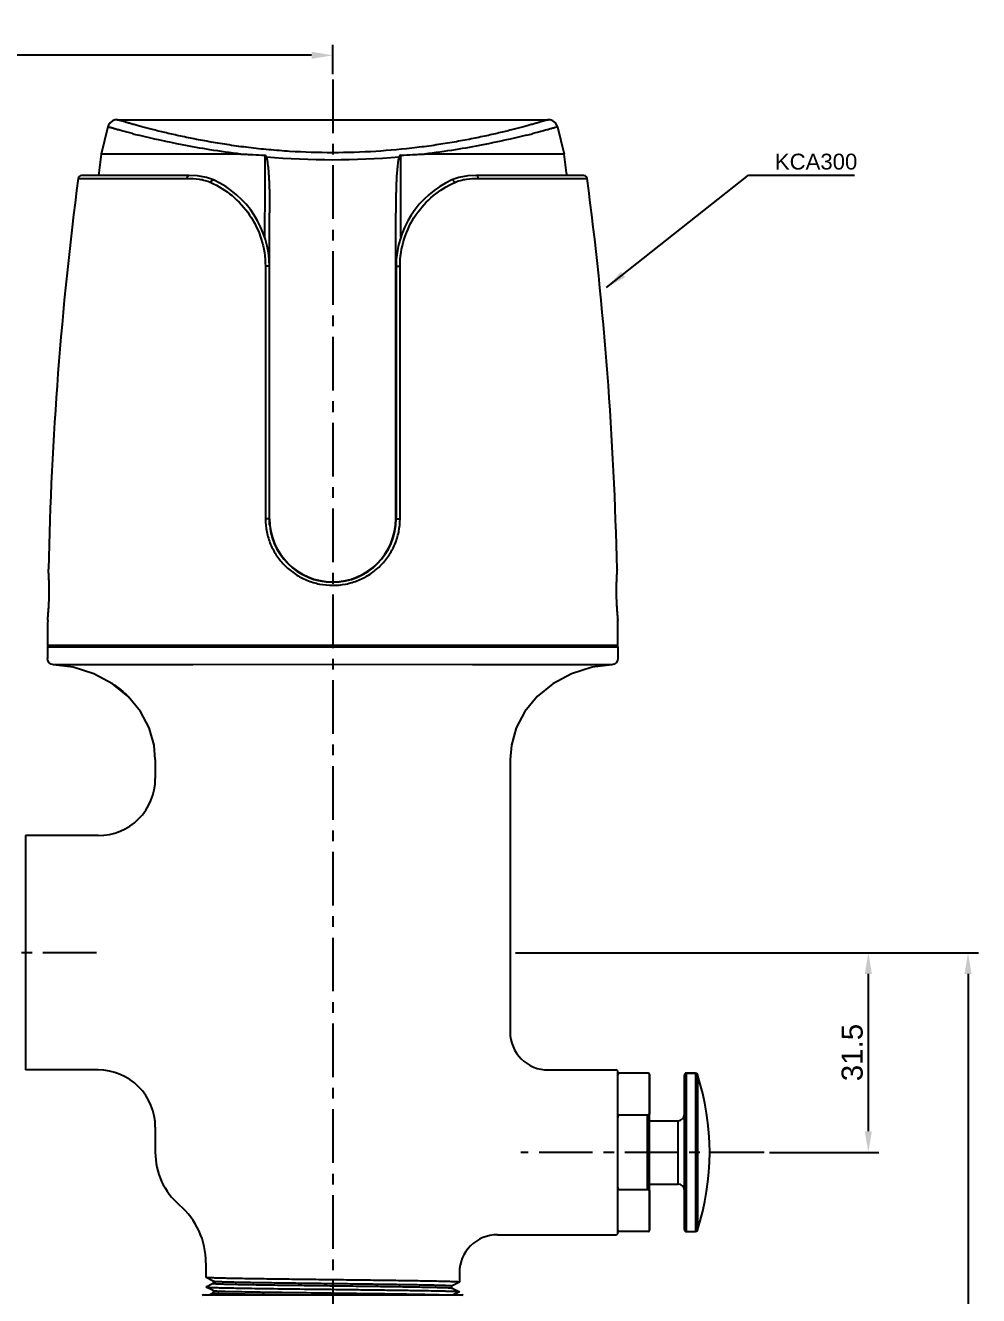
# Model space of a CAD drawing. Header units: millimetres. Extents: x 2792 to 3374, y 618 to 1096.
# Drawn here: x 2883.7 to 2996.6, y 791.4 to 941.8 of the extents above; entities that cross this region are included whole.
import ezdxf

# ---------------------------------------------------------------- set-up
doc = ezdxf.new("R2010")
doc.units = ezdxf.units.MM
doc.header["$LTSCALE"] = 0.1
doc.linetypes.add('CENTERX2', pattern=[101.6, 63.5, -12.7, 12.7, -12.7])
for name, color, linetype in [('02___PRT_ALL_AXES', 7, 'Continuous'), ('03___PRT_ALL_CURVES', 7, 'Continuous'), ('06___PRT_ALL_SURFS', 7, 'Continuous'), ('CENTER', 1, 'CENTERX2'), ('DIM', 3, 'Continuous')]:
    doc.layers.add(name, color=color, linetype=linetype)
doc.styles.get("Standard").update_dxf_attribs({"font": 'arial.ttf'})
doc.dimstyles.new('ISO-25', dxfattribs={"dimtxt": 2.5, "dimasz": 2.5, "dimexe": 1.25, "dimexo": 0.625, "dimtad": 1, "dimtxsty": 'Standard', "dimcen": 2.5, "dimadec": 0, "dimazin": 0, "dimtfac": 1, "dimtmove": 0, "dimatfit": 3, "dimfxl": 0, "dimarcsym": 0})

# ---------------------------------------------------------------- blocks, each defined once
blk = doc.blocks.new('*D190')
at = {"layer": 'Defpoints', "color": 0, "transparency": 16777216}
for p in [(2824.48, 938.23), (2920.11, 935.37), (2824.48, 858.77)]:
    blk.add_point(p, dxfattribs=at)
at = {"layer": 'DIM', "color": 0, "lineweight": -2, "transparency": 16777216}
for p, q in [((2824.48, 859.39), (2824.48, 939.48)), ((2920.11, 935.99), (2920.11, 939.48)), ((2917.61, 938.23), (2826.98, 938.23))]:
    blk.add_line(p, q, dxfattribs=at)
at = {"layer": 'DIM', "color": 0, "transparency": 16777216}
for points in [[(2826.98, 938.65), (2826.98, 937.81), (2824.48, 938.23)], [(2917.61, 938.65), (2917.61, 937.81), (2920.11, 938.23)]]:
    blk.add_solid(points, dxfattribs=at)
at = {"layer": 'DIM', "color": 0, "transparency": 16777216, "insert": (2872.3, 940.13), "char_height": 2.5, "attachment_point": 5}
blk.add_mtext('120', dxfattribs=at)
blk = doc.blocks.new('*D191')
at = {"layer": 'Defpoints', "color": 0, "transparency": 16777216}
for p in [(2941.11, 831.98), (2971.2, 808.35), (2983.51, 808.35)]:
    blk.add_point(p, dxfattribs=at)
at = {"layer": 'DIM', "color": 0, "lineweight": -2, "transparency": 16777216}
for p, q in [((2941.73, 831.98), (2984.76, 831.98)), ((2983.51, 829.48), (2983.51, 810.85)), ((2971.83, 808.35), (2984.76, 808.35))]:
    blk.add_line(p, q, dxfattribs=at)
at = {"layer": 'DIM', "color": 0, "transparency": 16777216}
for points in [[(2983.09, 829.48), (2983.93, 829.48), (2983.51, 831.98)], [(2983.09, 810.85), (2983.93, 810.85), (2983.51, 808.35)]]:
    blk.add_solid(points, dxfattribs=at)
at = {"layer": 'DIM', "color": 0, "transparency": 16777216, "insert": (2981.61, 820.17), "char_height": 2.5, "attachment_point": 5, "rotation": 90}
blk.add_mtext('31.5', dxfattribs=at)
blk = doc.blocks.new('*D192')
at = {"layer": 'Defpoints', "color": 0, "transparency": 16777216}
for p in [(2941.58, 831.98), (2950.11, 651.98), (2995.31, 651.98)]:
    blk.add_point(p, dxfattribs=at)
at = {"layer": 'DIM', "color": 0, "lineweight": -2, "transparency": 16777216}
for p, q in [((2942.2, 831.98), (2996.56, 831.98)), ((2995.31, 829.48), (2995.31, 654.48)), ((2950.73, 651.98), (2996.56, 651.98))]:
    blk.add_line(p, q, dxfattribs=at)
at = {"layer": 'DIM', "color": 0, "transparency": 16777216}
for points in [[(2994.9, 829.48), (2995.73, 829.48), (2995.31, 831.98)], [(2994.9, 654.48), (2995.73, 654.48), (2995.31, 651.98)]]:
    blk.add_solid(points, dxfattribs=at)
at = {"layer": 'DIM', "color": 0, "transparency": 16777216, "insert": (2993.41, 741.98), "char_height": 2.5, "attachment_point": 5, "rotation": 90}
blk.add_mtext('240', dxfattribs=at)

msp = doc.modelspace()

# ---------------------------------------------------------------- linework, layer by layer
at = {"color": 7, "linetype": 'Continuous'}
for p, q in [((2893.494, 929.75), (2892.72, 926.534)), ((2894.586, 930.603), (2945.633, 930.603)), ((2946.725, 929.748), (2947.499, 926.534)), ((2909.242, 926.534), (2892.72, 926.534)), ((2947.499, 926.534), (2930.977, 926.534)), ((2889.984, 923.658), (2902.872, 923.658)), ((2903.085, 923.984), (2890.364, 923.984)), ((2906.005, 923.471), (2906.005, 923.471)), ((2934.214, 923.471), (2934.214, 923.471)), ((2949.824, 923.984), (2937.134, 923.984)), ((2937.347, 923.658), (2950.235, 923.658)), ((2912.647, 882.604), (2912.647, 919.568)), ((2927.572, 882.604), (2927.572, 919.568)), ((2912.138, 913.264), (2912.144, 883.366)), ((2912.609, 883.353), (2912.609, 913.224)), ((2927.609, 913.224), (2927.609, 883.353)), ((2928.075, 883.366), (2928.08, 913.264)), ((2886.455, 877.381), (2886.455, 877.381)), ((2953.849, 871.362), (2953.849, 871.362)), ((2886.359, 868.353), (2953.859, 868.353)), ((2886.359, 868.203), (2953.859, 868.203)), ((2887.072, 866.085), (2886.802, 866.15)), ((2889.2, 866.084), (2887.072, 866.085)), ((2903.572, 866.087), (2889.2, 866.084)), ((2920.109, 866.091), (2903.572, 866.087)), ((2936.646, 866.087), (2920.109, 866.091)), ((2951.018, 866.084), (2936.646, 866.087)), ((2953.147, 866.085), (2951.018, 866.084)), ((2953.417, 866.15), (2953.147, 866.085)), ((2899.109, 854.851), (2899.109, 852.603)), ((2899.109, 854.851), (2899.109, 854.85)), ((2899.109, 854.85), (2899.109, 854.85)), ((2941.109, 854.851), (2941.109, 854.85)), ((2941.109, 854.851), (2941.109, 822.603)), ((2941.109, 854.85), (2941.109, 854.85)), ((2892.359, 845.853), (2883.734, 845.853)), ((2883.734, 845.853), (2883.734, 818.103)), ((2892.359, 818.103), (2883.734, 818.103)), ((2945.609, 818.103), (2953.634, 818.103)), ((2953.859, 798.828), (2953.859, 817.878)), ((2957.609, 799.128), (2957.609, 817.578)), ((2961.734, 799.203), (2961.734, 817.503)), ((2963.071, 817.728), (2961.959, 817.728)), ((2961.959, 817.728), (2961.959, 798.978)), ((2963.071, 817.728), (2963.071, 798.978)), ((2963.285, 817.572), (2963.285, 799.134)), ((2957.384, 812.748), (2953.923, 812.748)), ((2957.425, 812.762), (2957.384, 812.748)), ((2957.384, 803.957), (2957.384, 812.748)), ((2957.492, 812.784), (2957.425, 812.762)), ((2957.609, 812.103), (2960.984, 812.103)), ((2960.984, 804.603), (2960.984, 812.103)), ((2899.109, 811.353), (2899.109, 808.353)), ((2957.609, 804.603), (2960.984, 804.603)), ((2953.923, 803.957), (2957.384, 803.957)), ((2957.384, 803.957), (2957.492, 803.921)), ((2939.609, 798.603), (2953.634, 798.603)), ((2905.109, 795.276), (2905.109, 793.54)), ((2935.109, 794.103), (2935.109, 792.978)), ((2905.114, 793.536), (2905.109, 793.54)), ((2905.971, 793.107), (2905.114, 793.536)), ((2905.114, 792.42), (2905.971, 792.848)), ((2935.105, 792.973), (2934.248, 792.545)), ((2904.841, 791.478), (2935.378, 791.478)), ((2905.114, 792.42), (2905.109, 792.415)), ((2905.109, 792.415), (2905.114, 792.411)), ((2905.971, 791.982), (2905.114, 792.411)), ((2905.48, 791.478), (2905.971, 791.723)), ((2934.248, 792.286), (2935.105, 791.857)), ((2935.105, 791.848), (2934.364, 791.478)), ((2935.105, 791.857), (2935.109, 791.853)), ((2935.109, 791.853), (2935.105, 791.848))]:
    msp.add_line(p, q, dxfattribs=at)
for points in [[(2894.586, 930.603), (2894.371, 930.582), (2894.036, 930.459), (2893.757, 930.238), (2893.561, 929.941), (2893.494, 929.749)], [(2946.725, 929.749), (2946.658, 929.941), (2946.462, 930.238), (2946.182, 930.459), (2945.848, 930.582), (2945.633, 930.603)], [(2906.005, 923.471), (2905.185, 923.762), (2904.105, 923.946), (2903.086, 923.984)], [(2937.134, 923.984), (2936.102, 923.945), (2935.021, 923.758), (2934.214, 923.471)], [(2886.802, 866.15), (2886.56, 866.323), (2886.405, 866.577), (2886.359, 866.834)], [(2953.859, 866.834), (2953.814, 866.577), (2953.658, 866.323), (2953.417, 866.15)], [(2905.971, 792.848), (2906.014, 792.884), (2906.047, 793), (2905.998, 793.088), (2905.971, 793.107)], [(2934.248, 792.545), (2934.23, 792.534), (2934.176, 792.457), (2934.189, 792.344), (2934.237, 792.292), (2934.248, 792.286)], [(2905.971, 791.723), (2905.996, 791.74), (2906.048, 791.837), (2906.015, 791.945), (2905.97, 791.982)]]:
    msp.add_lwpolyline(points, dxfattribs=at)
for centre, radius, start, end in [((2923.77, 1035.886), 110.369, 255.65724, 256.0295), ((2916.262, 1036.662), 111.167, 283.94649, 284.33295), ((3310.109, 868.353), 421.425, 172.0645, 172.41361), ((2530.109, 868.353), 421.425, 7.58639, 7.9355), ((2920.109, 1015.487), 89.612, 264.97403, 275.02588), ((3310.109, 868.353), 423.75, 172.50076, 178.77923), ((2890.356, 923.609), 0.375, 90, 172.50076), ((2901.359, 913.224), 11.25, 0, 65.61658), ((2938.859, 913.224), 11.25, 114.39144, 180), ((2949.863, 923.609), 0.375, 7.49924, 90), ((2530.109, 868.353), 423.75, 1.22077, 7.49924), ((2920.109, 883.353), 7.5, 180, 0), ((2920.109, 883.353), 7.462, 180, 0), ((3310.109, 868.353), 423.75, 179.5931, 180), ((2530.109, 868.353), 423.75, 0, 0.4069), ((2886.509, 868.203), 0.15, 90, 180), ((2953.709, 868.203), 0.15, 0, 90), ((2892.359, 852.603), 6.75, 269.99986, 0.00023), ((2945.609, 822.603), 4.5, 179.99948, 270.00022), ((2892.359, 811.353), 6.75, 359.99994, 90.00004), ((2953.634, 817.878), 0.225, 0, 90), ((2961.959, 817.503), 0.225, 90, 180), ((2963.071, 817.503), 0.225, 17.8678, 90), ((2934.687, 808.353), 30.047, 342.1322, 17.8678), ((2960.984, 812.853), 0.75, 270, 0), ((2907.359, 808.353), 8.25, 180, 229.29429), ((2960.984, 803.853), 0.75, 0, 90), ((2896.109, 795.276), 9, 0.00003, 49.29433), ((2939.609, 794.103), 4.5, 89.99939, 180.0007), ((2953.634, 798.828), 0.225, 270, 0), ((2961.959, 799.203), 0.225, 180, 270), ((2963.071, 799.203), 0.225, 270, 342.1322), ((2904.84, 791.253), 0.225, 90, 140.99786), ((2935.378, 791.253), 0.225, 39.00214, 90)]:
    msp.add_arc(centre, radius, start, end, dxfattribs=at)
for points, knots in [([(2896.429, 928.957), (2896.203, 929.015), (2895.779, 929.124), (2895.187, 929.281), (2894.749, 929.4), (2894.442, 929.484), (2894.246, 929.538), (2894.072, 929.586), (2893.921, 929.629), (2893.793, 929.665), (2893.689, 929.694), (2893.616, 929.715), (2893.569, 929.728), (2893.543, 929.736), (2893.523, 929.741), (2893.507, 929.746), (2893.5, 929.746), (2893.494, 929.75), (2893.494, 929.749)], [0, 0, 0, 0, 0.230453, 0.4320807, 0.6041118, 0.6787973, 0.7458324, 0.8051517, 0.8566897, 0.9003847, 0.936196, 0.9640906, 0.9750587, 0.9840353, 0.9910185, 0.9960074, 0.9990014, 1, 1, 1, 1]), ([(2945.633, 930.603), (2945.633, 930.603), (2945.628, 930.601), (2945.625, 930.601), (2945.614, 930.597), (2945.595, 930.592), (2945.56, 930.581), (2945.508, 930.566), (2945.441, 930.546), (2945.359, 930.521), (2945.263, 930.493), (2945.104, 930.446), (2944.87, 930.377), (2944.545, 930.283), (2944.164, 930.174), (2943.725, 930.051), (2943.232, 929.915), (2942.466, 929.708), (2941.379, 929.425), (2939.923, 929.067), (2938.276, 928.692), (2936.449, 928.313), (2934.456, 927.943), (2932.315, 927.598), (2929.222, 927.181), (2925.141, 926.805), (2920.11, 926.647), (2915.879, 926.779), (2912.559, 927.037), (2910.177, 927.291), (2907.904, 927.598), (2905.762, 927.943), (2903.77, 928.313), (2901.943, 928.692), (2900.295, 929.068), (2898.84, 929.425), (2897.753, 929.708), (2896.987, 929.915), (2896.493, 930.051), (2896.055, 930.174), (2895.673, 930.283), (2895.349, 930.377), (2895.114, 930.446), (2894.956, 930.493), (2894.859, 930.521), (2894.778, 930.546), (2894.71, 930.566), (2894.658, 930.581), (2894.624, 930.592), (2894.604, 930.597), (2894.594, 930.601), (2894.59, 930.601), (2894.586, 930.603), (2894.586, 930.603)], [0, 0, 0, 0, 0.0000373, 0.00015, 0.000338, 0.0006013, 0.0013537, 0.002406, 0.0037572, 0.0054062, 0.0073519, 0.0095933, 0.014958, 0.0214841, 0.0291525, 0.0379444, 0.0478378, 0.058806, 0.0838591, 0.1128677, 0.1455698, 0.1816787, 0.2208893, 0.2628641, 0.3072395, 0.4015137, 0.4999895, 0.5984655, 0.6463816, 0.6927523, 0.7371315, 0.7791115, 0.8183266, 0.8544368, 0.8871369, 0.9161416, 0.9411915, 0.9521588, 0.9620518, 0.9708437, 0.9785127, 0.9850394, 0.9904047, 0.9926464, 0.9945924, 0.9962417, 0.9975931, 0.9986456, 0.9993982, 0.9996617, 0.9998498, 0.9999625, 1, 1, 1, 1]), ([(2946.724, 929.749), (2946.724, 929.75), (2946.718, 929.746), (2946.712, 929.746), (2946.696, 929.741), (2946.676, 929.736), (2946.649, 929.728), (2946.603, 929.715), (2946.529, 929.694), (2946.424, 929.664), (2946.296, 929.628), (2946.145, 929.586), (2945.971, 929.537), (2945.774, 929.483), (2945.467, 929.399), (2945.027, 929.28), (2944.434, 929.123), (2944.009, 929.013), (2943.782, 928.955)], [0, 0, 0, 0, 0.0009957, 0.0039891, 0.0089813, 0.0159727, 0.0249603, 0.0359398, 0.063857, 0.0996891, 0.143401, 0.1949523, 0.2542815, 0.321322, 0.3960071, 0.5680071, 0.7695967, 1, 1, 1, 1]), ([(2909.242, 926.534), (2908.018, 926.683), (2905.696, 927.007), (2901.649, 927.731), (2898.839, 928.355), (2897.125, 928.782)], [0, 0, 0, 0, 0.2998515, 0.570288, 1, 1, 1, 1]), ([(2943.055, 928.772), (2941.345, 928.347), (2938.542, 927.726), (2934.509, 927.003), (2932.195, 926.687), (2930.977, 926.534)], [0, 0, 0, 0, 0.4301608, 0.700434, 1, 1, 1, 1]), ([(2909.238, 926.534), (2909.47, 926.533), (2909.937, 926.517), (2910.877, 926.467), (2911.586, 926.426), (2912.061, 926.399)], [0, 0, 0, 0, 0.2462741, 0.4950569, 1, 1, 1, 1]), ([(2912.062, 926.399), (2912.061, 925.592), (2912.058, 922.362), (2912.055, 919.132), (2912.052, 916.708)], [0, 0, 0, 0, 0.2496887, 1, 1, 1, 1]), ([(2912.259, 926.219), (2912.245, 926.264), (2912.201, 926.351), (2912.108, 926.396), (2912.062, 926.399)], [0, 0, 0, 0, 0.5036481, 1, 1, 1, 1]), ([(2928.157, 926.399), (2928.111, 926.396), (2928.018, 926.351), (2927.973, 926.264), (2927.96, 926.219)], [0, 0, 0, 0, 0.496349, 1, 1, 1, 1]), ([(2928.166, 916.727), (2928.166, 917.534), (2928.163, 920.758), (2928.16, 923.982), (2928.157, 926.399)], [0, 0, 0, 0, 0.2502997, 1, 1, 1, 1]), ([(2928.158, 926.399), (2928.633, 926.426), (2929.341, 926.467), (2930.282, 926.517), (2930.748, 926.533), (2930.98, 926.534)], [0, 0, 0, 0, 0.5049438, 0.7537266, 1, 1, 1, 1]), ([(2912.259, 926.219), (2912.297, 926.088), (2912.352, 925.818), (2912.432, 925.272), (2912.499, 924.583), (2912.554, 923.753), (2912.592, 922.919), (2912.618, 922.083), (2912.641, 920.966), (2912.647, 920.128), (2912.647, 919.568)], [0, 0, 0, 0, 0.0615946, 0.1235271, 0.2478924, 0.3726719, 0.4977386, 0.6230335, 0.7485228, 1, 1, 1, 1]), ([(2927.96, 926.219), (2927.921, 926.088), (2927.866, 925.818), (2927.786, 925.272), (2927.72, 924.583), (2927.665, 923.753), (2927.626, 922.919), (2927.6, 922.083), (2927.577, 920.966), (2927.572, 920.128), (2927.572, 919.568)], [0, 0, 0, 0, 0.0615942, 0.1235268, 0.2478919, 0.3726713, 0.4977379, 0.6230326, 0.7485218, 1, 1, 1, 1]), ([(2902.872, 923.658), (2903.345, 923.658), (2904.3, 923.628), (2905.234, 923.374), (2905.672, 923.178)], [0, 0, 0, 0, 0.4960358, 1, 1, 1, 1]), ([(2902.873, 923.658), (2902.875, 923.695), (2902.887, 923.77), (2902.928, 923.874), (2902.992, 923.958), (2903.056, 923.983), (2903.085, 923.983)], [0, 0, 0, 0, 0.2646564, 0.5403203, 0.7926975, 1, 1, 1, 1]), ([(2905.672, 923.178), (2905.69, 923.221), (2905.734, 923.306), (2905.807, 923.397), (2905.875, 923.45), (2905.933, 923.479), (2905.981, 923.481), (2906.005, 923.471)], [0, 0, 0, 0, 0.2965397, 0.5956287, 0.7257679, 0.8360052, 1, 1, 1, 1]), ([(2934.547, 923.178), (2934.529, 923.221), (2934.496, 923.285), (2934.439, 923.362), (2934.393, 923.412), (2934.344, 923.45), (2934.286, 923.479), (2934.238, 923.481), (2934.214, 923.471)], [0, 0, 0, 0, 0.2963203, 0.4499495, 0.5958033, 0.7258743, 0.836067, 1, 1, 1, 1]), ([(2934.547, 923.178), (2934.985, 923.374), (2935.919, 923.628), (2936.874, 923.658), (2937.347, 923.658)], [0, 0, 0, 0, 0.5039677, 1, 1, 1, 1]), ([(2937.347, 923.658), (2937.343, 923.701), (2937.329, 923.782), (2937.284, 923.888), (2937.219, 923.963), (2937.16, 923.984), (2937.134, 923.984)], [0, 0, 0, 0, 0.309257, 0.5841908, 0.8112544, 1, 1, 1, 1]), ([(2905.672, 923.178), (2906.573, 922.774), (2908.314, 921.695), (2910.415, 919.387), (2911.813, 916.493), (2912.139, 914.342), (2912.14, 913.264)], [0, 0, 0, 0, 0.2376195, 0.4858096, 0.740847, 1, 1, 1, 1]), ([(2928.079, 913.264), (2928.079, 914.342), (2928.406, 916.493), (2929.804, 919.388), (2931.905, 921.695), (2933.645, 922.774), (2934.547, 923.178)], [0, 0, 0, 0, 0.2591902, 0.5142575, 0.7624358, 1, 1, 1, 1]), ([(2912.609, 913.224), (2912.609, 913.228), (2912.595, 913.237), (2912.569, 913.243), (2912.522, 913.252), (2912.431, 913.261), (2912.301, 913.266), (2912.193, 913.266), (2912.14, 913.264)], [0, 0, 0, 0, 0.0245498, 0.0827659, 0.1823201, 0.3190901, 0.6630329, 1, 1, 1, 1]), ([(2927.609, 913.224), (2927.609, 913.228), (2927.623, 913.237), (2927.649, 913.243), (2927.696, 913.252), (2927.787, 913.261), (2927.918, 913.266), (2928.026, 913.266), (2928.079, 913.264)], [0, 0, 0, 0, 0.0245315, 0.0827226, 0.1822575, 0.3190189, 0.6629821, 1, 1, 1, 1]), ([(2912.144, 883.366), (2912.139, 882.847), (2912.251, 881.806), (2912.709, 880.313), (2913.456, 878.943), (2914.453, 877.747), (2915.664, 876.767), (2917.045, 876.037), (2918.545, 875.585), (2920.107, 875.433), (2921.669, 875.584), (2923.17, 876.035), (2924.551, 876.765), (2925.764, 877.745), (2926.762, 878.941), (2927.508, 880.312), (2927.97, 881.806), (2928.075, 882.846), (2928.075, 883.366)], [0, 0, 0, 0, 0.0627046, 0.1252188, 0.1875276, 0.2497362, 0.3120011, 0.3744393, 0.4371005, 0.4999028, 0.5627113, 0.6253836, 0.6878533, 0.7501546, 0.8124052, 0.8747471, 0.9372802, 1, 1, 1, 1]), ([(2912.586, 883.358), (2912.524, 883.364), (2912.377, 883.365), (2912.23, 883.367), (2912.145, 883.366)], [0, 0, 0, 0, 0.4191273, 1, 1, 1, 1]), ([(2912.609, 883.353), (2912.609, 883.355), (2912.597, 883.355), (2912.592, 883.357), (2912.586, 883.358)], [0, 0, 0, 0, 0.2503841, 1, 1, 1, 1]), ([(2927.609, 883.353), (2927.609, 883.355), (2927.621, 883.355), (2927.627, 883.357), (2927.633, 883.358)], [0, 0, 0, 0, 0.2501874, 1, 1, 1, 1]), ([(2927.633, 883.358), (2927.694, 883.364), (2927.841, 883.365), (2927.988, 883.367), (2928.073, 883.366)], [0, 0, 0, 0, 0.4191408, 1, 1, 1, 1]), ([(2886.547, 874.371), (2886.55, 874.57), (2886.552, 874.959), (2886.545, 875.522), (2886.531, 876.038), (2886.514, 876.428), (2886.5, 876.702), (2886.49, 876.875), (2886.48, 877.023), (2886.472, 877.146), (2886.466, 877.233), (2886.462, 877.289), (2886.46, 877.321), (2886.458, 877.345), (2886.457, 877.364), (2886.455, 877.374), (2886.456, 877.38), (2886.455, 877.381)], [0, 0, 0, 0, 0.1979458, 0.3875655, 0.5610287, 0.7117347, 0.7768428, 0.8343643, 0.8838489, 0.9248856, 0.9572243, 0.9700831, 0.9807075, 0.9890596, 0.9950912, 0.998754, 1, 1, 1, 1]), ([(2953.763, 877.381), (2953.762, 877.38), (2953.764, 877.374), (2953.761, 877.364), (2953.761, 877.346), (2953.759, 877.321), (2953.756, 877.289), (2953.752, 877.233), (2953.746, 877.147), (2953.738, 877.024), (2953.729, 876.875), (2953.719, 876.703), (2953.705, 876.429), (2953.688, 876.038), (2953.673, 875.523), (2953.667, 874.959), (2953.669, 874.57), (2953.672, 874.371)], [0, 0, 0, 0, 0.0012403, 0.0048915, 0.010907, 0.0192404, 0.0298454, 0.0426875, 0.0750037, 0.1160319, 0.1655099, 0.2230268, 0.2881325, 0.4388454, 0.6123311, 0.8019969, 1, 1, 1, 1]), ([(2886.37, 871.362), (2886.371, 871.363), (2886.37, 871.369), (2886.372, 871.379), (2886.373, 871.397), (2886.376, 871.422), (2886.379, 871.454), (2886.385, 871.51), (2886.393, 871.596), (2886.405, 871.719), (2886.418, 871.868), (2886.433, 872.04), (2886.455, 872.314), (2886.483, 872.704), (2886.512, 873.22), (2886.535, 873.783), (2886.544, 874.173), (2886.547, 874.371)], [0, 0, 0, 0, 0.0012435, 0.0049031, 0.0109321, 0.0192835, 0.029911, 0.0427795, 0.0751567, 0.1162502, 0.1657901, 0.2233582, 0.2884981, 0.439216, 0.6126223, 0.8021511, 1, 1, 1, 1]), ([(2953.672, 874.371), (2953.674, 874.173), (2953.684, 873.783), (2953.706, 873.22), (2953.735, 872.705), (2953.763, 872.314), (2953.785, 872.041), (2953.8, 871.868), (2953.814, 871.72), (2953.825, 871.597), (2953.834, 871.51), (2953.839, 871.454), (2953.842, 871.422), (2953.845, 871.397), (2953.846, 871.379), (2953.849, 871.369), (2953.848, 871.363), (2953.849, 871.362)], [0, 0, 0, 0, 0.1978066, 0.3873012, 0.5606913, 0.7114056, 0.7765479, 0.8341191, 0.883663, 0.9247619, 0.9571565, 0.9700379, 0.98068, 0.9890448, 0.9950849, 0.9987525, 1, 1, 1, 1]), ([(2953.923, 812.748), (2953.91, 812.729), (2953.871, 812.645), (2953.859, 812.55), (2953.859, 812.48)], [0, 0, 0, 0, 0.2507812, 1, 1, 1, 1]), ([(2957.609, 812.901), (2957.609, 812.877), (2957.578, 812.821), (2957.524, 812.796), (2957.492, 812.784)], [0, 0, 0, 0, 0.4179763, 1, 1, 1, 1]), ([(2953.859, 804.225), (2953.859, 804.156), (2953.871, 804.061), (2953.91, 803.976), (2953.923, 803.957)], [0, 0, 0, 0, 0.7492365, 1, 1, 1, 1]), ([(2957.492, 803.921), (2957.51, 803.916), (2957.561, 803.892), (2957.609, 803.842), (2957.609, 803.803)], [0, 0, 0, 0, 0.3237194, 1, 1, 1, 1]), ([(2935.109, 792.978), (2935.109, 792.98), (2935.102, 792.984), (2935.08, 792.99), (2935.026, 792.997), (2934.938, 793.005), (2934.814, 793.014), (2934.655, 793.022), (2934.462, 793.031), (2934.234, 793.039), (2933.865, 793.052), (2933.323, 793.067), (2932.579, 793.084), (2931.717, 793.101), (2930.745, 793.118), (2929.673, 793.135), (2928.071, 793.159), (2925.9, 793.189), (2923.15, 793.223), (2920.286, 793.257), (2917.415, 793.291), (2914.646, 793.325), (2912.084, 793.359), (2910.123, 793.389), (2908.73, 793.413), (2907.84, 793.43), (2907.067, 793.447), (2906.418, 793.464), (2905.957, 793.479), (2905.654, 793.492), (2905.478, 793.5), (2905.337, 793.509), (2905.231, 793.517), (2905.161, 793.526), (2905.124, 793.531), (2905.114, 793.536)], [0, 0, 0, 0, 0.0002077, 0.0006762, 0.0024782, 0.0054495, 0.00959, 0.014894, 0.0213475, 0.0289342, 0.0376374, 0.0583144, 0.0831756, 0.1119917, 0.1444847, 0.1803531, 0.2192524, 0.3046534, 0.3974517, 0.4941288, 0.5910311, 0.6844982, 0.7709873, 0.8472204, 0.8805707, 0.9103156, 0.9361696, 0.9578931, 0.9752744, 0.9822858, 0.9881558, 0.9928684, 0.9964137, 0.9987889, 1, 1, 1, 1]), ([(2905.971, 792.848), (2905.969, 792.847), (2905.964, 792.844), (2905.972, 792.837), (2905.984, 792.835), (2906.005, 792.83), (2906.033, 792.826), (2906.07, 792.822), (2906.115, 792.817), (2906.192, 792.811), (2906.308, 792.804), (2906.471, 792.795), (2906.666, 792.787), (2906.989, 792.775), (2907.468, 792.76), (2908.13, 792.743), (2908.905, 792.726), (2910.141, 792.702), (2911.903, 792.672), (2914.231, 792.639), (2916.778, 792.605), (2919.451, 792.571), (2922.147, 792.537), (2924.768, 792.503), (2927.214, 792.469), (2929.395, 792.435), (2931.009, 792.406), (2932.106, 792.381), (2932.766, 792.365), (2933.307, 792.347), (2933.725, 792.332), (2934.015, 792.314), (2934.166, 792.303), (2934.219, 792.293)], [0, 0, 0, 0, 0.0002211, 0.0004246, 0.000878, 0.0016131, 0.0026353, 0.0039463, 0.0055464, 0.0074357, 0.0120794, 0.0178659, 0.0247803, 0.0328075, 0.0521315, 0.0756515, 0.1031528, 0.1343751, 0.2067868, 0.2901819, 0.3814448, 0.4771658, 0.5737684, 0.6676433, 0.7552831, 0.8334134, 0.8991157, 0.926518, 0.9499366, 0.9691487, 0.9839815, 0.9942915, 1, 1, 1, 1]), ([(2905.971, 793.107), (2905.981, 793.102), (2906.017, 793.097), (2906.085, 793.088), (2906.188, 793.08), (2906.391, 793.067), (2906.727, 793.052), (2907.226, 793.035), (2907.849, 793.018), (2908.59, 793.001), (2909.442, 792.983), (2910.776, 792.959), (2912.65, 792.929), (2915.095, 792.895), (2917.733, 792.861), (2920.463, 792.826), (2923.178, 792.792), (2925.776, 792.757), (2928.157, 792.723), (2929.961, 792.693), (2931.229, 792.669), (2932.025, 792.652), (2932.706, 792.634), (2933.199, 792.619), (2933.531, 792.607), (2933.732, 792.598), (2933.9, 792.59), (2934.019, 792.582), (2934.098, 792.576), (2934.144, 792.572), (2934.183, 792.567), (2934.212, 792.563), (2934.234, 792.559), (2934.246, 792.556), (2934.255, 792.549), (2934.25, 792.546), (2934.248, 792.545)], [0, 0, 0, 0, 0.001267, 0.0037136, 0.0073479, 0.0121672, 0.0253063, 0.0430077, 0.0651058, 0.0913845, 0.1215964, 0.1554452, 0.232731, 0.3202741, 0.414712, 0.5124171, 0.6096364, 0.7026353, 0.7878419, 0.8619837, 0.8939968, 0.9222137, 0.9463678, 0.966221, 0.9744773, 0.981591, 0.9875435, 0.992324, 0.994272, 0.9959238, 0.9972787, 0.9983362, 0.9990973, 0.9995677, 0.9997789, 1, 1, 1, 1]), ([(2905.114, 792.411), (2905.124, 792.406), (2905.16, 792.401), (2905.229, 792.392), (2905.334, 792.384), (2905.473, 792.375), (2905.647, 792.367), (2905.945, 792.355), (2906.399, 792.34), (2907.039, 792.323), (2907.802, 792.306), (2908.679, 792.289), (2910.47, 792.258), (2913.331, 792.217), (2917.307, 792.167), (2920.828, 792.126), (2923.675, 792.091), (2925.727, 792.066), (2927.662, 792.04), (2929.438, 792.014), (2931.018, 791.989), (2932.197, 791.967), (2933.018, 791.949), (2933.533, 791.936), (2933.979, 791.923), (2934.351, 791.91), (2934.649, 791.898), (2934.87, 791.885), (2935.006, 791.875), (2935.076, 791.865), (2935.098, 791.861), (2935.105, 791.857)], [0, 0, 0, 0, 0.0011977, 0.0035418, 0.0070384, 0.0116848, 0.0174716, 0.0243833, 0.0415169, 0.062933, 0.0884257, 0.1177629, 0.1506666, 0.2675829, 0.4039156, 0.5482651, 0.6196822, 0.6885908, 0.7535392, 0.813163, 0.8662117, 0.9115729, 0.9310663, 0.9482968, 0.9631742, 0.9756157, 0.9855624, 0.9929606, 0.997773, 0.9992074, 1, 1, 1, 1]), ([(2905.971, 791.723), (2905.969, 791.722), (2905.965, 791.72), (2905.969, 791.713), (2905.979, 791.711), (2905.994, 791.707), (2906.015, 791.704), (2906.057, 791.698), (2906.125, 791.691), (2906.226, 791.684), (2906.352, 791.676), (2906.504, 791.669), (2906.755, 791.658), (2907.13, 791.645), (2907.885, 791.623), (2909.044, 791.597), (2910.67, 791.567), (2912.572, 791.537), (2914.694, 791.507), (2916.176, 791.488), (2916.944, 791.478)], [0, 0, 0, 0, 0.0005321, 0.0009279, 0.0017788, 0.0031877, 0.0051726, 0.0077393, 0.014624, 0.0238348, 0.0353546, 0.0491644, 0.0652443, 0.1041004, 0.1516209, 0.2712458, 0.4206216, 0.5953793, 0.7904073, 1, 1, 1, 1]), ([(2905.971, 791.982), (2905.974, 791.981), (2905.997, 791.974), (2906.021, 791.971), (2906.042, 791.968)], [0, 0, 0, 0, 0.1417737, 1, 1, 1, 1]), ([(2906.042, 791.968), (2906.1, 791.961), (2906.252, 791.95), (2906.688, 791.927), (2907.474, 791.902), (2908.689, 791.873), (2910.237, 791.843), (2912.075, 791.813), (2914.94, 791.772), (2918.789, 791.722), (2923.411, 791.664), (2927.648, 791.607), (2930.708, 791.557), (2932.601, 791.513), (2933.327, 791.491), (2933.629, 791.478)], [0, 0, 0, 0, 0.006426, 0.0165282, 0.0474698, 0.0919324, 0.1486187, 0.2158727, 0.2917288, 0.4601845, 0.6344187, 0.7941974, 0.9209612, 0.9671644, 1, 1, 1, 1]), ([(2934.219, 792.293), (2934.222, 792.293), (2934.232, 792.291), (2934.242, 792.289), (2934.248, 792.286)], [0, 0, 0, 0, 0.3315759, 1, 1, 1, 1])]:
    msp.add_open_spline(points, degree=3, knots=knots, dxfattribs=at)
at = {"layer": '02___PRT_ALL_AXES', "color": 7, "linetype": 'Continuous'}
for p, q in [((2953.859, 868.353), (2886.359, 868.353)), ((2886.359, 868.203), (2886.359, 866.834)), ((2953.859, 868.203), (2953.859, 866.834)), ((2892.359, 845.853), (2883.734, 845.853)), ((2892.359, 818.103), (2883.734, 818.103)), ((2945.609, 818.103), (2953.634, 818.103)), ((2957.459, 817.728), (2954.009, 817.728)), ((2957.609, 817.571), (2957.609, 812.902)), ((2961.959, 817.728), (2963.071, 817.728)), ((2957.609, 803.803), (2957.609, 799.162)), ((2939.609, 798.603), (2953.634, 798.603)), ((2957.459, 798.978), (2954.009, 798.978)), ((2961.959, 798.978), (2963.071, 798.978)), ((2905.109, 795.276), (2905.109, 793.54))]:
    msp.add_line(p, q, dxfattribs=at)
for centre, start, end in [((2954.009, 817.578), 90, 180), ((2957.459, 817.578), 0, 90), ((2954.009, 799.128), 180, 270), ((2957.459, 799.128), 270, 0)]:
    msp.add_arc(centre, 0.15, start, end, dxfattribs=at)
at = {"layer": '03___PRT_ALL_CURVES', "color": 4, "linetype": 'Continuous', "extrusion": (0, 0, -1)}
msp.add_ellipse((2886.359, 854.853), major_axis=(12.75, 0), ratio=0.8823529, start_param=-0.9231424, end_param=-0.7248577, dxfattribs=at)
at = {"layer": '06___PRT_ALL_SURFS', "color": 7, "linetype": 'Continuous'}
msp.add_line((2889.384, 865.781), (2887.072, 866.085), dxfattribs=at)
for points in [[(2899.109, 854.847), (2898.958, 856.577), (2898.379, 858.606), (2897.351, 860.552), (2895.895, 862.321), (2894.043, 863.829), (2891.852, 865.005), (2889.384, 865.781)], [(2953.147, 866.085), (2950.834, 865.781), (2948.366, 865.005), (2946.175, 863.829), (2944.324, 862.321), (2942.867, 860.552), (2941.84, 858.606), (2941.261, 856.577), (2941.109, 854.847)]]:
    msp.add_lwpolyline(points, dxfattribs=at)
at = {"layer": 'CENTER'}
for p, q in [((2920.109, 935.367), (2920.109, 618.348)), ((2892.164, 831.978), (2791.807, 831.978)), ((2971.2, 808.353), (2942.361, 808.353))]:
    msp.add_line(p, q, dxfattribs=at)

# ---------------------------------------------------------------- texts
at = {"layer": 'DIM', "insert": (2972.45, 924.683), "char_height": 1.875, "attachment_point": 7}
msp.add_mtext('KCA300', dxfattribs=at)

# ---------------------------------------------------------------- dimensions: what is measured, and where the dimension line sits
at = {"layer": 'DIM'}
dim = msp.add_linear_dim(base=(2824.484, 938.229), p1=(2920.109, 935.367), p2=(2824.484, 858.768), text='120', dimstyle='ISO-25', dxfattribs=at)
dim.commit()
dim.dimension.update_dxf_attribs({"geometry": '*D190', "text_midpoint": (2872.297, 940.131)})
for base, p1, p2, text, picture, middle in [((2983.51, 808.353), (2941.109, 831.978), (2971.2, 808.353), '31.5', '*D191', (2981.608, 820.165)), ((2995.312, 651.978), (2941.578, 831.978), (2950.109, 651.978), '240', '*D192', (2993.411, 741.978))]:
    dim = msp.add_linear_dim(base=base, p1=p1, p2=p2, angle=90, text=text, dimstyle='ISO-25', dxfattribs=at)
    dim.commit()
    dim.dimension.update_dxf_attribs({"geometry": picture, "text_midpoint": middle})

# ---------------------------------------------------------------- leaders
at = {"layer": 'DIM', "annotation_type": 0, "has_hookline": 1, "hookline_direction": 0, "text_width": 9.439}
msp.add_leader([(2952.518, 910.726), (2969.325, 924.058), (2971.825, 924.058)], dimstyle='ISO-25', dxfattribs=at)

doc.saveas('drawing.dxf')
